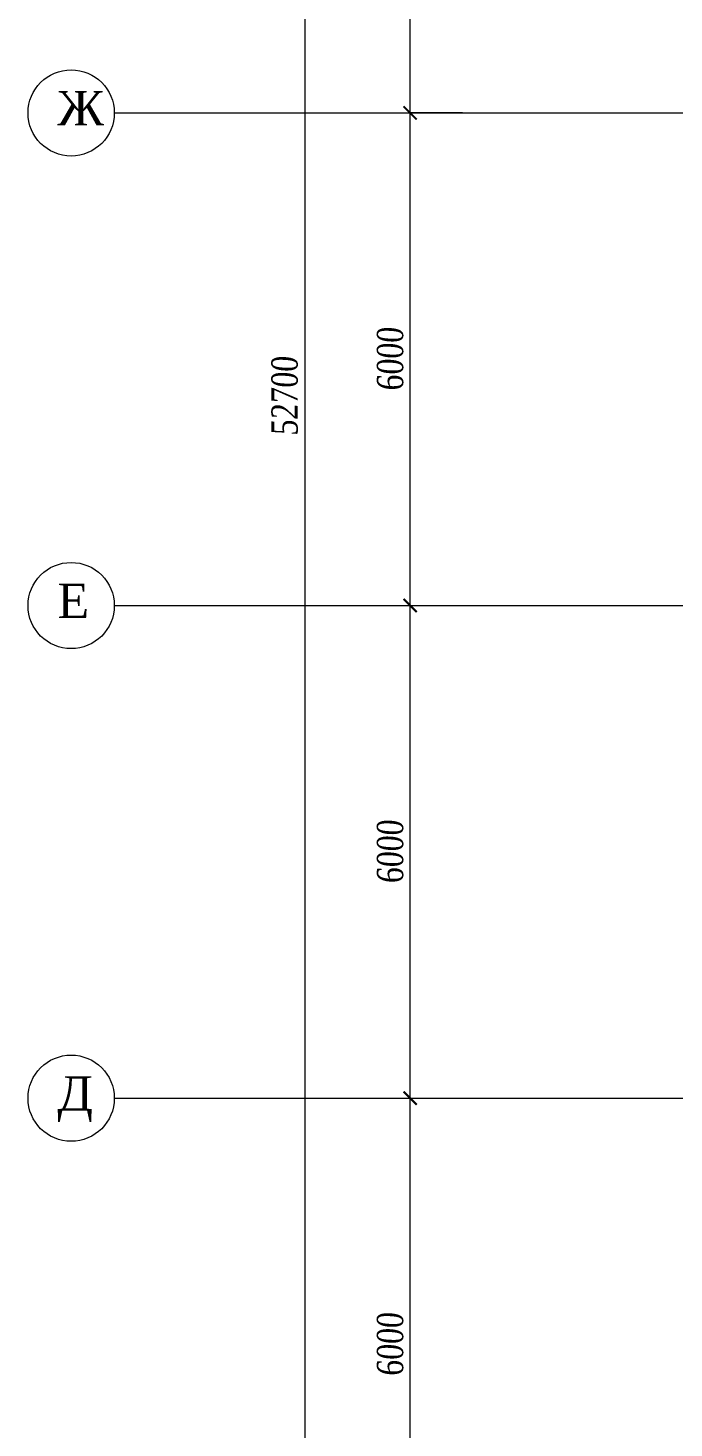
# Model space of a CAD drawing. Header units: inches. Extents: x -407541 to 6688123, y -998590 to 1205599.
# Drawn here: x 453 to 8314, y 232920 to 249971 of the extents above; entities that cross this region are included whole.
import ezdxf

# ---------------------------------------------------------------- set-up
doc = ezdxf.new("R2010")
doc.units = ezdxf.units.IN
doc.header["$MEASUREMENT"] = 0
doc.linetypes.add('ACAD_ISO04W100', pattern=[30, 24, -3, 0, -3])
for name, color, linetype, lineweight in [('осевые о', 23, 'Continuous', 15), ('Осевые размеры', 172, 'Continuous', 5), ('Оси', 254, 'ACAD_ISO04W100', 5)]:
    doc.layers.add(name, color=color, linetype=linetype, lineweight=lineweight)
doc.styles.get("Standard").update_dxf_attribs({"font": 'arial.ttf'})
doc.styles.add('STYLE2', font='times.ttf', dxfattribs={"width": 0.8, "oblique": 3})
doc.dimstyles.new('M -100(m)', dxfattribs={"dimtxt": 320, "dimasz": 160, "dimexe": 0, "dimexo": 0, "dimgap": 80, "dimtad": 1, "dimdec": 0, "dimrnd": 5, "dimtxsty": 'STYLE2', "dimblk": 'ARCHTICK', "dimcen": 50, "dimdle": 100, "dimclrd": 256, "dimclre": 256, "dimclrt": 256, "dimadec": 0, "dimazin": 0, "dimtfac": 1, "dimtdec": 0, "dimtmove": 1, "dimatfit": 3, "dimldrblk": 'DOT', "dimfxl": 1, "dimlwd": -1, "dimlwe": 5, "dimarcsym": 0})

# ---------------------------------------------------------------- blocks, each defined once
blk = doc.blocks.new('_ARCHTICK')
at = {"color": 0, "linetype": 'ByBlock', "const_width": 0.15}
blk.add_lwpolyline([(-0.5, -0.5), (0.5, 0.5)], dxfattribs=at)
blk = doc.blocks.new('*D346')
at = {"layer": 'Осевые размеры', "ltscale": 1e-07, "transparency": 16777216}
blk.add_line((3820, 271937), (3820, 219037), dxfattribs=at)
at = {"layer": 'Осевые размеры', "lineweight": 5, "ltscale": 1e-07, "transparency": 16777216}
for p, q in [((4663, 271837), (3820, 271837)), ((4676, 219137), (3820, 219137))]:
    blk.add_line(p, q, dxfattribs=at)
at = {"layer": 'Осевые размеры', "ltscale": 1e-07, "transparency": 16777216, "xscale": 160, "yscale": 160, "zscale": 160}
for p, rotation in [((3820, 271837), 90), ((3820, 219137), 270)]:
    blk.add_blockref('_ARCHTICK', p, dxfattribs=dict(at, rotation=rotation))
at = {"layer": 'Осевые размеры', "ltscale": 1e-07, "transparency": 16777216, "insert": (3577, 245487), "char_height": 320, "attachment_point": 5, "rotation": 90, "style": 'STYLE2'}
blk.add_mtext('52700', dxfattribs=at)
blk = doc.blocks.new('_Dot')
at = {"color": 0, "linetype": 'ByBlock', "lineweight": -2}
blk.add_line((-0.5, 0), (-1, 0), dxfattribs=at)
at = {"color": 0, "linetype": 'ByBlock', "const_width": 0.5}
blk.add_lwpolyline([(-0.25, 0, 1), (0.25, 0, 1)], format="xyb", close=True, dxfattribs=at)
blk = doc.blocks.new('*D304')
at = {"layer": 'Осевые размеры', "ltscale": 1e-07, "transparency": 16777216}
blk.add_line((5104, 236837), (5104, 243037), dxfattribs=at)
at = {"layer": 'Осевые размеры', "lineweight": 5, "ltscale": 1e-07, "transparency": 16777216}
blk.add_line((4543, 236937), (5104, 236937), dxfattribs=at)
at = {"layer": 'Осевые размеры', "ltscale": 1e-07, "transparency": 16777216, "xscale": 160, "yscale": 160, "zscale": 160}
for p, rotation in [((5104, 242937), 90), ((5104, 236937), 270)]:
    blk.add_blockref('_ARCHTICK', p, dxfattribs=dict(at, rotation=rotation))
at = {"layer": 'Осевые размеры', "ltscale": 1e-07, "transparency": 16777216, "insert": (4861, 239937), "char_height": 320, "attachment_point": 5, "rotation": 90, "style": 'STYLE2'}
blk.add_mtext('6000', dxfattribs=at)
blk = doc.blocks.new('*D305')
at = {"layer": 'Осевые размеры', "ltscale": 1e-07, "transparency": 16777216}
blk.add_line((5104, 242837), (5104, 249037), dxfattribs=at)
at = {"layer": 'Осевые размеры', "lineweight": 5, "ltscale": 1e-07, "transparency": 16777216}
blk.add_line((5740, 248937), (5104, 248937), dxfattribs=at)
at = {"layer": 'Осевые размеры', "ltscale": 1e-07, "transparency": 16777216, "xscale": 160, "yscale": 160, "zscale": 160}
for p, rotation in [((5104, 248937), 90), ((5104, 242937), 270)]:
    blk.add_blockref('_ARCHTICK', p, dxfattribs=dict(at, rotation=rotation))
at = {"layer": 'Осевые размеры', "ltscale": 1e-07, "transparency": 16777216, "insert": (4861, 245937), "char_height": 320, "attachment_point": 5, "rotation": 90, "style": 'STYLE2'}
blk.add_mtext('6000', dxfattribs=at)
blk = doc.blocks.new('*D306')
at = {"layer": 'Осевые размеры', "ltscale": 1e-07, "transparency": 16777216}
blk.add_line((5104, 248837), (5104, 252537), dxfattribs=at)
at = {"layer": 'Осевые размеры', "lineweight": 5, "ltscale": 1e-07, "transparency": 16777216}
for p, q in [((5740, 252437), (5104, 252437)), ((5740, 248937), (5104, 248937))]:
    blk.add_line(p, q, dxfattribs=at)
at = {"layer": 'Осевые размеры', "ltscale": 1e-07, "transparency": 16777216, "xscale": 160, "yscale": 160, "zscale": 160}
for p, rotation in [((5104, 252437), 90), ((5104, 248937), 270)]:
    blk.add_blockref('_ARCHTICK', p, dxfattribs=dict(at, rotation=rotation))
at = {"layer": 'Осевые размеры', "ltscale": 1e-07, "transparency": 16777216, "insert": (4861, 250687), "char_height": 320, "attachment_point": 5, "rotation": 90, "style": 'STYLE2'}
blk.add_mtext('3500', dxfattribs=at)
blk = doc.blocks.new('*D313')
at = {"layer": 'Осевые размеры', "ltscale": 1e-07, "transparency": 16777216}
blk.add_line((5104, 230837), (5104, 237037), dxfattribs=at)
at = {"layer": 'Осевые размеры', "lineweight": 5, "ltscale": 1e-07, "transparency": 16777216}
for p, q in [((4543, 236937), (5104, 236937)), ((4583, 230937), (5104, 230937))]:
    blk.add_line(p, q, dxfattribs=at)
at = {"layer": 'Осевые размеры', "ltscale": 1e-07, "transparency": 16777216, "xscale": 160, "yscale": 160, "zscale": 160}
for p, rotation in [((5104, 236937), 90), ((5104, 230937), 270)]:
    blk.add_blockref('_ARCHTICK', p, dxfattribs=dict(at, rotation=rotation))
at = {"layer": 'Осевые размеры', "ltscale": 1e-07, "transparency": 16777216, "insert": (4861, 233937), "char_height": 320, "attachment_point": 5, "rotation": 90, "style": 'STYLE2'}
blk.add_mtext('6000', dxfattribs=at)

msp = doc.modelspace()

# ---------------------------------------------------------------- linework, layer by layer
at = {"layer": 'осевые о'}
for centre in [(978.3, 248937.2), (978.3, 248937.2), (978.3, 242937.2), (978.3, 236937.2)]:
    msp.add_circle(centre, 525, dxfattribs=at)
at = {"layer": 'Оси', "ltscale": 0.3}
for p, q in [((1503.2, 248937.2), (36186.8, 248937.2)), ((1503.2, 242937.2), (36186.8, 242937.2)), ((1503.2, 236937.2), (36186.8, 236937.2))]:
    msp.add_line(p, q, dxfattribs=at)

# ---------------------------------------------------------------- texts
at = {"layer": 'осевые о', "char_height": 420, "width": 3713.237, "attachment_point": 1}
for s, insert in [('{\\fTimes New Roman|b0|i0|c204|p18;Ж}', (810.3, 249204.9)), ('{\\fTimes New Roman|b0|i0|c204|p18;Ж}', (810.3, 249204.9)), ('{\\fTimes New Roman|b0|i0|c204|p18;Е}', (810.3, 243204.9)), ('{\\fTimes New Roman|b0|i0|c204|p18;Д}', (810.3, 237204.9))]:
    msp.add_mtext(s, dxfattribs=dict(at, insert=insert))

# ---------------------------------------------------------------- dimensions: what is measured, and where the dimension line sits
at = {"layer": 'Осевые размеры', "ltscale": 1e-07}
for base, p1, p2, picture, middle in [((3820.1, 219137.2), (4663.2, 271837.2), (4675.7, 219137.2), '*D346', (3576.9, 245487.2)), ((5103.9, 252437.2), (5740.2, 248937.2), (5740.2, 252437.2), '*D306', (4861.1, 250687.2)), ((5103.9, 248937.2), (5103.9, 242937.2), (5740.2, 248937.2), '*D305', (4861.1, 245937.2)), ((5103.9, 242937.2), (4542.6, 236937.2), (5103.9, 242937.2), '*D304', (4861.1, 239937.2)), ((5103.9, 236937.2), (4582.7, 230937.2), (4542.6, 236937.2), '*D313', (4861.1, 233937.2))]:
    dim = msp.add_linear_dim(base=base, p1=p1, p2=p2, angle=90, dimstyle='M -100(m)', dxfattribs=at)
    dim.commit()
    dim.dimension.update_dxf_attribs({"geometry": picture, "text_midpoint": middle})

doc.saveas('drawing.dxf')
